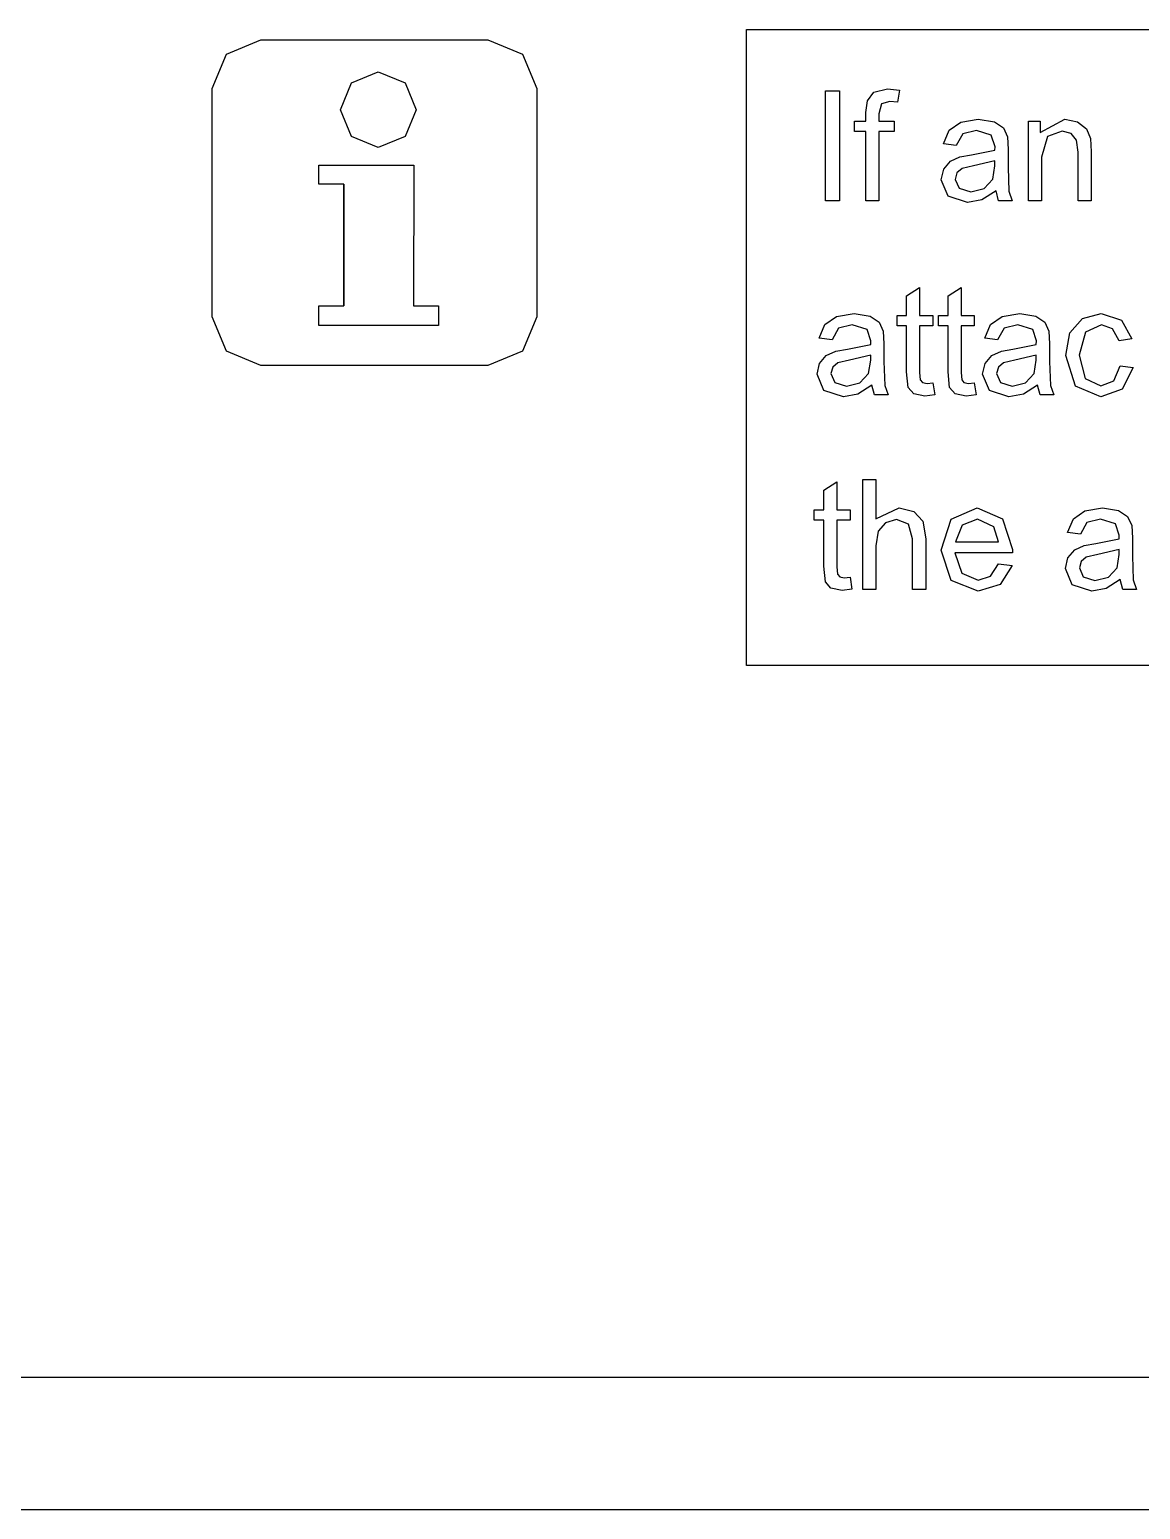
# Model space of a CAD drawing. Extents: x 22 to 299, y 7 to 289.
# Drawn here: x 87.16 to 107.58, y 13 to 40.22 of the extents above; entities that cross this region are included whole.
import ezdxf

# ---------------------------------------------------------------- set-up
doc = ezdxf.new("R2010")
doc.units = 0

msp = doc.modelspace()

# ---------------------------------------------------------------- linework, layer by layer
at = {"layer": '1'}
for p, q in [((100.332954, 40.216931), (177.332884, 40.216931)), ((100.332954, 28.522373), (100.332954, 40.216931)), ((177.332884, 28.522373), (100.332954, 28.522373)), ((21.999879, 15.430113), (201.999757, 15.430113))]:
    msp.add_line(p, q, dxfattribs=at)
at = {"layer": 'Layer 1'}
for p, q in [((91.40179, 40.02407), (90.769746, 39.759884)), ((95.5889, 40.02407), (91.40179, 40.02407)), ((96.222928, 39.759884), (95.5889, 40.02407)), ((90.769746, 39.759884), (90.505736, 39.127664)), ((96.484954, 39.127664), (96.222928, 39.759884)), ((92.87374, 38.74386), (93.076455, 39.237042)), ((93.076455, 39.237042), (93.5673, 39.442358)), ((93.5673, 39.442358), (94.060791, 39.237042)), ((94.060791, 39.237042), (94.266151, 38.74386)), ((90.505736, 39.127664), (90.505736, 34.940554)), ((96.484954, 34.940554), (96.484954, 39.127664)), ((101.788309, 37.07), (101.788309, 39.090202)), ((101.788309, 39.090202), (102.047627, 39.090202)), ((102.047627, 39.090202), (102.047627, 37.07)), ((102.557367, 38.908301), (102.679007, 39.064019)), ((102.679007, 39.064019), (102.924958, 39.124653)), ((102.924958, 39.124653), (103.149523, 39.099848)), ((103.149523, 39.099848), (103.113432, 38.883496)), ((93.076455, 38.253014), (92.87374, 38.74386)), ((94.266151, 38.74386), (94.060791, 38.253014)), ((102.53197, 38.689193), (102.557367, 38.908301)), ((102.53197, 38.533475), (102.53197, 38.689193)), ((102.816686, 38.849045), (102.771238, 38.668523)), ((102.771238, 38.668523), (102.771238, 38.533475)), ((102.971743, 38.897277), (102.816686, 38.849045)), ((103.113432, 38.883496), (102.971743, 38.897277)), ((102.319436, 38.34055), (102.319436, 38.533475)), ((102.319436, 38.533475), (102.53197, 38.533475)), ((102.771238, 38.533475), (103.047934, 38.533475)), ((103.047934, 38.533475), (103.047934, 38.34055)), ((104.062068, 38.366732), (104.274603, 38.514182)), ((104.274603, 38.514182), (104.596746, 38.566548)), ((104.596746, 38.566548), (104.892155, 38.52245)), ((104.892155, 38.52245), (105.059242, 38.410829)), ((105.059242, 38.410829), (105.134097, 38.242709)), ((105.518647, 37.07), (105.518647, 38.533475)), ((105.518647, 38.533475), (105.735192, 38.533475)), ((105.735192, 38.325391), (106.186995, 38.566548)), ((105.735192, 38.533475), (105.735192, 38.325391)), ((106.186995, 38.566548), (106.422253, 38.518316)), ((106.422253, 38.518316), (106.583993, 38.394293)), ((106.583993, 38.394293), (106.658848, 38.211014)), ((93.5673, 38.0503), (93.076455, 38.253014)), ((94.060791, 38.253014), (93.5673, 38.0503)), ((102.53197, 38.34055), (102.319436, 38.34055)), ((102.53197, 37.07), (102.53197, 38.34055)), ((103.047934, 38.34055), (102.771239, 38.34055)), ((102.771239, 38.34055), (102.771239, 37.07)), ((103.956469, 38.11593), (104.062068, 38.366732)), ((104.191728, 38.082857), (103.956469, 38.11593)), ((104.310693, 38.299209), (104.191728, 38.082857)), ((104.561992, 38.36122), (104.310693, 38.299209)), ((104.836014, 38.27716), (104.561992, 38.36122)), ((104.904186, 38.063564), (104.836014, 38.27716)), ((105.134097, 38.242709), (105.146127, 38.013955)), ((105.870198, 38.250977), (105.759253, 37.869261)), ((106.1362, 38.351574), (105.870198, 38.250977)), ((106.303287, 38.306099), (106.1362, 38.351574)), ((106.403539, 38.18621), (106.303287, 38.306099)), ((106.43161, 37.960212), (106.403539, 38.18621)), ((106.658848, 38.211014), (106.672214, 37.969858)), ((104.086128, 37.794847), (104.259899, 37.876151)), ((104.259899, 37.876151), (104.47377, 37.913358)), ((104.47377, 37.913358), (104.902849, 37.998797)), ((104.902849, 37.998797), (104.904186, 38.063564)), ((105.146127, 38.013955), (105.146127, 37.683226)), ((105.759253, 37.869261), (105.759253, 37.07)), ((106.43161, 37.07), (106.43161, 37.960212)), ((106.672214, 37.969858), (106.672214, 37.07)), ((92.473971, 37.37272), (92.473971, 37.724792)), ((92.473971, 37.724792), (94.2181, 37.724792)), ((94.2181, 37.7195), (94.212808, 35.137878)), ((94.2181, 37.724792), (94.2181, 37.7195)), ((103.915032, 37.45585), (103.961816, 37.651531)), ((103.961816, 37.651531), (104.086128, 37.794847)), ((104.205094, 37.579874), (104.171677, 37.46274)), ((104.3, 37.661178), (104.205094, 37.579874)), ((104.50986, 37.710787), (104.3, 37.661178)), ((104.902849, 37.804494), (104.50986, 37.710787)), ((104.864084, 37.465497), (104.902849, 37.713543)), ((104.902849, 37.713543), (104.902849, 37.804494)), ((105.146127, 37.683226), (105.160831, 37.24501)), ((92.932581, 37.37272), (92.473971, 37.37272)), ((92.9325, 35.138), (92.9325, 37.372842)), ((92.9325, 37.372842), (92.9325, 35.138)), ((92.932581, 35.137878), (92.932581, 37.37272)), ((104.040681, 37.15406), (103.915032, 37.45585)), ((104.171677, 37.46274), (104.243858, 37.297376)), ((104.243858, 37.297376), (104.457729, 37.23123)), ((104.457729, 37.23123), (104.705018, 37.293242)), ((104.705018, 37.293242), (104.864084, 37.465497)), ((102.047627, 37.07), (101.788309, 37.07)), ((102.771239, 37.07), (102.53197, 37.07)), ((104.400252, 37.036927), (104.040681, 37.15406)), ((104.664917, 37.085158), (104.400252, 37.036927)), ((104.922899, 37.250523), (104.664917, 37.085158)), ((104.97102, 37.07), (104.922899, 37.250523)), ((104.922899, 37.250523), (104.922899, 37.250523)), ((105.222319, 37.07), (104.97102, 37.07)), ((105.160831, 37.24501), (105.222319, 37.07)), ((105.759253, 37.07), (105.518647, 37.07)), ((106.672214, 37.07), (106.43161, 37.07)), ((103.279642, 35.322199), (103.51891, 35.471026)), ((103.51891, 35.471026), (103.51891, 34.959775)), ((104.040681, 35.322199), (104.279949, 35.471026)), ((104.279949, 35.471026), (104.279949, 34.959775)), ((92.473971, 34.775223), (92.473971, 35.137878)), ((92.473971, 35.137878), (92.932581, 35.137878)), ((94.212808, 35.137878), (94.671418, 35.137878)), ((94.671418, 35.137878), (94.67671, 34.775223)), ((103.279642, 34.959775), (103.279642, 35.322199)), ((104.040681, 34.959775), (104.040681, 35.322199)), ((90.505736, 34.940554), (90.769746, 34.306525)), ((96.222928, 34.306525), (96.484954, 34.940554)), ((101.778952, 34.793032), (101.991486, 34.940482)), ((101.991486, 34.940482), (102.313629, 34.992848)), ((102.313629, 34.992848), (102.609039, 34.948751)), ((102.609039, 34.948751), (102.776126, 34.83713)), ((103.103199, 34.76685), (103.103199, 34.959775)), ((103.103199, 34.959775), (103.279642, 34.959775)), ((103.51891, 34.959775), (103.760852, 34.959775)), ((103.760852, 34.959775), (103.760852, 34.76685)), ((103.864237, 34.76685), (103.864237, 34.959775)), ((103.864237, 34.959775), (104.040681, 34.959775)), ((104.279949, 34.959775), (104.521891, 34.959775)), ((104.521891, 34.959775), (104.521891, 34.76685)), ((104.823111, 34.793032), (105.035645, 34.940482)), ((105.035645, 34.940482), (105.357788, 34.992848)), ((105.357788, 34.992848), (105.653198, 34.94875)), ((105.653198, 34.94875), (105.820284, 34.837129)), ((106.282358, 34.637314), (106.513606, 34.903275)), ((106.513606, 34.903275), (106.853127, 34.992848)), ((106.853127, 34.992848), (107.231411, 34.87158)), ((107.231411, 34.87158), (107.419885, 34.529827)), ((94.67671, 34.775223), (92.473971, 34.775223)), ((101.673353, 34.54223), (101.778952, 34.793032)), ((102.027577, 34.725509), (101.908611, 34.509157)), ((102.278876, 34.78752), (102.027577, 34.725509)), ((102.552898, 34.70346), (102.278876, 34.78752)), ((102.621069, 34.489864), (102.552898, 34.70346)), ((102.776126, 34.83713), (102.85098, 34.669009)), ((102.85098, 34.669009), (102.863011, 34.440255)), ((103.279642, 34.76685), (103.103199, 34.76685)), ((103.279642, 33.924869), (103.279642, 34.76685)), ((103.760852, 34.76685), (103.51891, 34.76685)), ((103.51891, 34.76685), (103.51891, 33.911089)), ((104.040681, 34.76685), (103.864237, 34.76685)), ((104.040681, 33.924869), (104.040681, 34.76685)), ((104.521891, 34.76685), (104.279949, 34.76685)), ((104.279949, 34.76685), (104.279949, 33.911089)), ((104.717512, 34.54223), (104.823111, 34.793032)), ((105.071736, 34.725509), (104.95277, 34.509157)), ((105.323034, 34.78752), (105.071736, 34.725509)), ((105.597057, 34.70346), (105.323034, 34.78752)), ((105.665228, 34.489864), (105.597057, 34.70346)), ((105.820284, 34.837129), (105.895139, 34.669009)), ((105.895139, 34.669009), (105.907169, 34.440255)), ((106.206167, 34.222525), (106.282358, 34.637314)), ((106.567074, 34.653851), (106.453455, 34.229415)), ((106.862484, 34.788898), (106.567074, 34.653851)), ((107.066998, 34.714484), (106.862484, 34.788898)), ((107.185964, 34.49262), (107.066998, 34.714484)), ((90.769746, 34.306525), (91.40179, 34.0445)), ((95.5889, 34.0445), (96.222928, 34.306525)), ((101.908611, 34.509157), (101.673353, 34.54223)), ((101.803012, 34.221147), (101.976782, 34.302451)), ((101.976782, 34.302451), (102.190654, 34.339658)), ((102.190654, 34.339658), (102.619732, 34.425097)), ((102.619732, 34.425097), (102.621069, 34.489864)), ((102.863011, 34.440255), (102.863011, 34.109526)), ((104.95277, 34.509157), (104.717512, 34.54223)), ((104.847167, 34.221147), (105.020937, 34.302451)), ((105.020937, 34.302451), (105.234809, 34.339658)), ((105.234809, 34.339658), (105.663887, 34.425097)), ((105.663887, 34.425097), (105.665228, 34.489864)), ((105.907169, 34.440255), (105.907169, 34.109526)), ((107.419885, 34.529827), (107.185964, 34.49262)), ((91.40179, 34.0445), (95.5889, 34.0445)), ((101.631915, 33.88215), (101.6787, 34.077831)), ((101.6787, 34.077831), (101.803012, 34.221147)), ((102.016883, 34.087478), (101.921978, 34.006174)), ((102.226744, 34.137087), (102.016883, 34.087478)), ((102.619732, 34.230794), (102.226744, 34.137087)), ((102.580968, 33.891797), (102.619732, 34.139843)), ((102.619732, 34.139843), (102.619732, 34.230794)), ((102.863011, 34.109526), (102.877715, 33.671311)), ((104.67607, 33.88215), (104.722855, 34.077831)), ((104.722855, 34.077831), (104.847167, 34.221147)), ((105.061037, 34.087478), (104.966132, 34.006174)), ((105.270898, 34.137087), (105.061037, 34.087478)), ((105.663886, 34.230794), (105.270898, 34.137087)), ((105.625122, 33.891797), (105.663886, 34.139843)), ((105.663886, 34.139843), (105.663886, 34.230794)), ((105.907169, 34.109526), (105.921873, 33.67131)), ((106.38261, 33.658908), (106.206167, 34.222525)), ((106.453455, 34.229415), (106.563064, 33.800846)), ((107.085711, 33.756749), (107.206014, 34.032356)), ((107.206014, 34.032356), (107.442609, 34.000661)), ((107.206014, 34.032356), (107.206014, 34.032356)), ((101.757565, 33.58036), (101.631915, 33.88215)), ((101.921978, 34.006174), (101.88856, 33.88904)), ((101.88856, 33.88904), (101.960742, 33.723676)), ((102.421901, 33.719542), (102.580968, 33.891797)), ((103.309049, 33.631348), (103.279642, 33.924869)), ((103.51891, 33.911089), (103.530941, 33.774663)), ((103.530941, 33.774663), (103.572378, 33.726432)), ((104.070088, 33.631348), (104.040681, 33.924869)), ((104.279949, 33.911089), (104.29198, 33.774663)), ((104.29198, 33.774663), (104.333417, 33.726432)), ((104.80172, 33.58036), (104.67607, 33.88215)), ((104.966132, 34.006174), (104.932714, 33.88904)), ((104.932714, 33.88904), (105.004896, 33.723676)), ((105.466055, 33.719542), (105.625122, 33.891797)), ((106.563064, 33.800846), (106.849117, 33.667176)), ((106.849117, 33.667176), (107.085711, 33.756749)), ((107.442609, 34.000661), (107.243441, 33.605165)), ((102.117135, 33.463227), (101.757565, 33.58036)), ((101.960742, 33.723676), (102.174613, 33.65753)), ((102.381801, 33.511458), (102.117135, 33.463227)), ((102.174613, 33.65753), (102.421901, 33.719542)), ((102.639783, 33.676823), (102.381801, 33.511458)), ((102.687904, 33.4963), (102.639783, 33.676823)), ((102.639783, 33.676823), (102.639783, 33.676823)), ((102.939202, 33.4963), (102.687904, 33.4963)), ((102.877715, 33.671311), (102.939202, 33.4963)), ((103.410638, 33.519727), (103.309049, 33.631348)), ((103.613816, 33.477007), (103.410638, 33.519727)), ((103.572378, 33.726432), (103.655253, 33.708518)), ((103.795606, 33.499056), (103.613816, 33.477007)), ((103.655253, 33.708518), (103.760852, 33.718164)), ((103.760852, 33.718164), (103.795606, 33.499056)), ((103.760852, 33.718164), (103.760852, 33.718164)), ((104.171677, 33.519727), (104.070088, 33.631348)), ((104.374855, 33.477007), (104.171677, 33.519727)), ((104.333417, 33.726432), (104.416292, 33.708518)), ((104.556645, 33.499056), (104.374855, 33.477007)), ((104.416292, 33.708518), (104.521891, 33.718164)), ((104.521891, 33.718164), (104.556645, 33.499056)), ((104.521891, 33.718164), (104.521891, 33.718164)), ((105.16129, 33.463227), (104.80172, 33.58036)), ((105.004896, 33.723676), (105.218767, 33.65753)), ((105.425956, 33.511458), (105.16129, 33.463227)), ((105.218767, 33.65753), (105.466055, 33.719542)), ((105.683938, 33.676823), (105.425956, 33.511458)), ((105.732059, 33.4963), (105.683938, 33.676823)), ((105.683938, 33.676823), (105.683938, 33.676823)), ((105.983357, 33.4963), (105.732059, 33.4963)), ((105.921873, 33.67131), (105.983357, 33.4963)), ((106.85179, 33.463227), (106.38261, 33.658908)), ((107.243441, 33.605165), (106.85179, 33.463227)), ((101.757565, 31.747599), (101.996833, 31.896426)), ((101.996833, 31.896426), (101.996833, 31.385175)), ((102.474492, 29.9217), (102.474492, 31.941902)), ((102.474492, 31.941902), (102.715097, 31.941902)), ((102.715097, 31.941902), (102.715097, 31.217054)), ((101.757565, 31.385175), (101.757565, 31.747599)), ((101.581121, 31.19225), (101.581121, 31.385175)), ((101.581121, 31.385175), (101.757565, 31.385175)), ((101.996833, 31.385175), (102.238775, 31.385175)), ((102.238775, 31.385175), (102.238775, 31.19225)), ((102.715097, 31.217054), (103.140166, 31.418248)), ((103.140166, 31.418248), (103.414188, 31.35348)), ((103.414188, 31.35348), (103.579939, 31.177091)), ((104.100832, 31.214298), (104.579369, 31.418248)), ((104.579369, 31.418248), (105.044538, 31.218433)), ((106.345188, 31.218432), (106.557722, 31.365882)), ((106.557722, 31.365882), (106.879866, 31.418248)), ((106.879866, 31.418248), (107.175275, 31.37415)), ((107.175275, 31.37415), (107.342362, 31.262529)), ((101.757565, 31.19225), (101.581121, 31.19225)), ((101.757565, 30.350269), (101.757565, 31.19225)), ((102.238775, 31.19225), (101.996833, 31.19225)), ((101.996833, 31.19225), (101.996833, 30.336489)), ((102.888868, 31.146775), (102.755198, 30.992434)), ((103.090708, 31.204652), (102.888868, 31.146775)), ((103.311263, 31.119214), (103.090708, 31.204652)), ((103.390128, 30.849119), (103.311263, 31.119214)), ((103.579939, 31.177091), (103.630733, 30.849119)), ((103.916368, 30.641035), (104.100832, 31.214298)), ((104.302673, 31.099921), (104.17836, 30.793997)), ((104.582042, 31.214298), (104.302673, 31.099921)), ((104.880125, 31.070983), (104.582042, 31.214298)), ((104.97102, 30.793997), (104.880125, 31.070983)), ((105.044538, 31.218433), (105.224992, 30.656194)), ((106.239589, 30.96763), (106.345188, 31.218432)), ((106.593813, 31.150909), (106.474847, 30.934557)), ((106.845112, 31.21292), (106.593813, 31.150909)), ((107.119134, 31.12886), (106.845112, 31.21292)), ((107.187306, 30.915264), (107.119134, 31.12886)), ((107.342362, 31.262529), (107.417217, 31.094409)), ((107.417217, 31.094409), (107.429247, 30.865655)), ((102.755198, 30.992434), (102.715097, 30.722339)), ((103.390128, 29.9217), (103.390128, 30.849119)), ((103.630733, 30.849119), (103.630733, 29.9217)), ((104.17836, 30.793997), (104.97102, 30.793997)), ((104.17836, 30.793997), (104.17836, 30.793997)), ((106.474847, 30.934557), (106.239589, 30.96763)), ((106.543015, 30.727851), (106.756886, 30.765058)), ((106.756886, 30.765058), (107.185965, 30.850497)), ((107.185965, 30.850497), (107.187306, 30.915264)), ((107.429247, 30.865655), (107.429247, 30.534926)), ((102.715097, 30.722339), (102.715097, 29.9217)), ((104.098159, 30.085687), (103.916368, 30.641035)), ((105.223651, 30.590048), (104.164993, 30.590048)), ((104.164993, 30.590048), (104.297326, 30.220734)), ((105.224992, 30.656194), (105.223651, 30.590048)), ((106.198148, 30.30755), (106.244932, 30.503231)), ((106.244932, 30.503231), (106.369245, 30.646547)), ((106.369245, 30.646547), (106.543015, 30.727851)), ((106.583114, 30.512878), (106.488209, 30.431574)), ((106.792975, 30.562487), (106.583114, 30.512878)), ((107.185964, 30.656194), (106.792975, 30.562487)), ((107.147198, 30.317197), (107.185963, 30.565243)), ((107.185963, 30.565243), (107.185964, 30.656194)), ((107.429247, 30.534926), (107.44395, 30.09671)), ((101.786972, 30.056748), (101.757565, 30.350269)), ((101.996833, 30.336489), (102.008863, 30.200063)), ((104.297326, 30.220734), (104.594072, 30.092577)), ((104.819974, 30.164235), (104.968347, 30.392989)), ((104.968347, 30.392989), (105.216972, 30.361294)), ((104.968347, 30.392989), (104.968347, 30.392989)), ((105.216972, 30.361294), (104.999091, 30.012651)), ((106.323797, 30.00576), (106.198148, 30.30755)), ((106.488209, 30.431574), (106.454791, 30.31444)), ((106.454791, 30.31444), (106.526972, 30.149076)), ((106.988132, 30.144942), (107.147198, 30.317197)), ((101.888561, 29.945127), (101.786972, 30.056748)), ((102.091738, 29.902407), (101.888561, 29.945127)), ((102.008863, 30.200063), (102.050301, 30.151832)), ((102.050301, 30.151832), (102.133176, 30.133918)), ((102.133176, 30.133918), (102.238775, 30.143564)), ((102.238775, 30.143564), (102.273529, 29.924456)), ((102.238775, 30.143564), (102.238775, 30.143564)), ((104.592736, 29.888627), (104.098159, 30.085687)), ((104.999091, 30.012651), (104.592736, 29.888627)), ((104.594072, 30.092577), (104.819974, 30.164235)), ((106.683368, 29.888627), (106.323797, 30.00576)), ((106.526972, 30.149076), (106.740843, 30.08293)), ((106.740843, 30.08293), (106.988132, 30.144942)), ((107.206015, 30.102223), (106.948033, 29.936858)), ((107.254136, 29.9217), (107.206015, 30.102223)), ((107.206015, 30.102223), (107.206015, 30.102223)), ((107.44395, 30.09671), (107.505435, 29.9217)), ((102.273529, 29.924456), (102.091738, 29.902407)), ((102.715097, 29.9217), (102.474492, 29.9217)), ((103.630733, 29.9217), (103.390128, 29.9217)), ((106.948033, 29.936858), (106.683368, 29.888627)), ((107.505435, 29.9217), (107.254136, 29.9217)), ((22, 12.999), (201.999878, 12.999))]:
    msp.add_line(p, q, dxfattribs=at)

doc.saveas('drawing.dxf')
